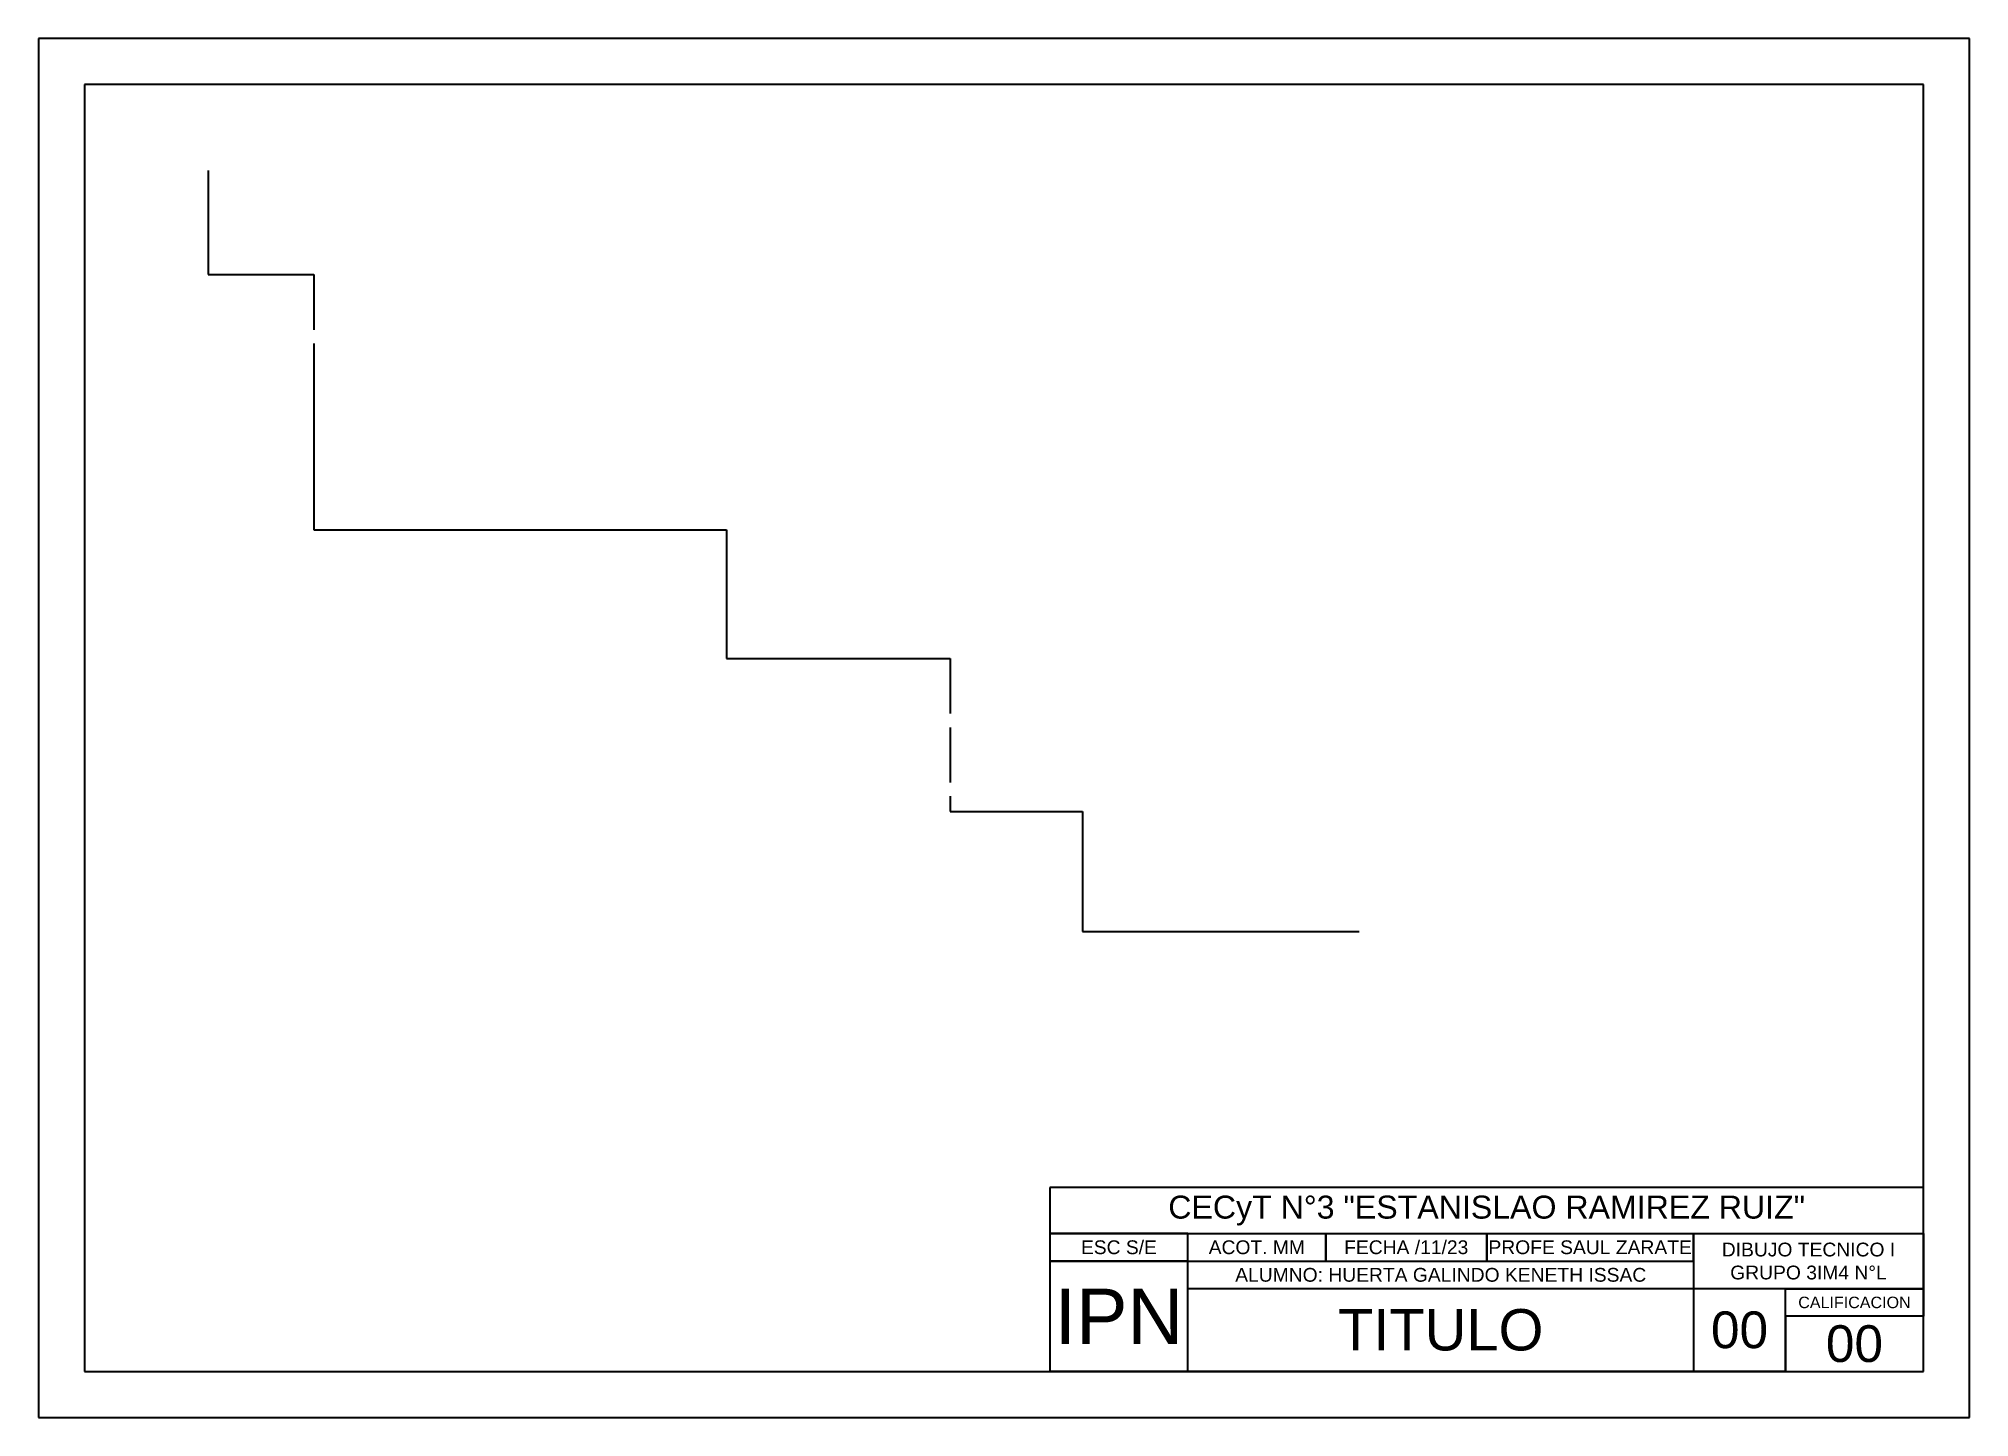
# Model space of a CAD drawing. Header units: millimetres. Extents: x 0 to 420, y 0 to 300.
import ezdxf

# ---------------------------------------------------------------- set-up
doc = ezdxf.new("R2010")
doc.units = ezdxf.units.MM
doc.linetypes.add('ACAD_ISO02W100', pattern=[15, 12, -3])
doc.linetypes.add('CENTER', pattern=[50.8, 31.75, -6.35, 6.35, -6.35])
for name, color, linetype, lineweight in [('ACOTACIONES', 40, 'CENTER', 35), ('EJE', 40, 'ACAD_ISO02W100', 35), ('FIG 1', 1, 'Continuous', 35), ('FIG 2', 2, 'Continuous', 35), ('FIG 3', 96, 'Continuous', 35), ('FIG 4', 4, 'Continuous', 35), ('FIG 5', 6, 'Continuous', 35), ('LINEA DISCONTINUA', 3, 'ACAD_ISO02W100', 35), ('LINEA PRINCIPAL', 5, 'Continuous', 35), ('MARGEN', 1, 'Continuous', 35), ('TEXTO', 6, 'Continuous', 35)]:
    doc.layers.add(name, color=color, linetype=linetype, lineweight=lineweight)
doc.styles.get("Standard").update_dxf_attribs({"font": 'arial.ttf'})

msp = doc.modelspace()

# ---------------------------------------------------------------- linework, layer by layer
at = {"layer": 'ACOTACIONES'}
for p, q in [((36.88, 271.28), (36.88, 248.67)), ((36.88, 248.67), (59.88, 248.67))]:
    msp.add_line(p, q, dxfattribs=at)
at = {"layer": 'EJE'}
msp.add_line((59.88, 248.67), (59.88, 221.85), dxfattribs=at)
at = {"layer": 'FIG 1'}
msp.add_line((59.88, 221.85), (59.88, 193.11), dxfattribs=at)
at = {"layer": 'FIG 2'}
msp.add_line((59.88, 193.11), (109.35, 193.11), dxfattribs=at)
at = {"layer": 'FIG 3'}
msp.add_line((109.35, 193.11), (149.61, 193.11), dxfattribs=at)
at = {"layer": 'FIG 4'}
msp.add_line((149.61, 193.11), (149.61, 165.14), dxfattribs=at)
at = {"layer": 'FIG 5'}
msp.add_line((149.61, 165.14), (198.31, 165.14), dxfattribs=at)
at = {"layer": 'LINEA DISCONTINUA'}
msp.add_line((198.31, 165.14), (198.31, 131.81), dxfattribs=at)
at = {"layer": 'LINEA PRINCIPAL'}
msp.add_line((198.31, 131.81), (227.06, 131.81), dxfattribs=at)
at = {"layer": 'MARGEN'}
for p, q in [((420, 300), (0, 300)), ((0, 300), (0, 0)), ((420, 0), (420, 300)), ((410, 290), (10, 290)), ((10, 290), (10, 10)), ((410, 10), (410, 290)), ((227.06, 131.81), (227.06, 105.75)), ((410, 50), (220, 50)), ((220, 50), (220, 10)), ((410, 10), (410, 50)), ((250, 40), (220, 40)), ((220, 40), (410, 40)), ((250, 10), (250, 40)), ((280, 34), (280, 40)), ((280, 40), (280, 34)), ((315, 34), (315, 40)), ((315, 40), (315, 34)), ((360, 34), (360, 40)), ((360, 40), (360, 34)), ((410, 40), (410, 28)), ((250, 34), (220, 34)), ((220, 34), (280, 34)), ((250, 28), (250, 34)), ((280, 34), (315, 34)), ((315, 34), (360, 34)), ((360, 34), (360, 10)), ((410, 28), (250, 28)), ((380, 10), (380, 28)), ((380, 28), (410, 28)), ((410, 28), (410, 28)), ((410, 28), (410, 22)), ((410, 22), (380, 22)), ((380, 22), (380, 10)), ((10, 10), (410, 10)), ((220, 10), (410, 10)), ((220, 10), (250, 10)), ((380, 10), (220, 10)), ((360, 10), (380, 10)), ((0, 0), (420, 0))]:
    msp.add_line(p, q, dxfattribs=at)
at = {"layer": 'TEXTO'}
msp.add_line((227.06, 105.75), (287.26, 105.75), dxfattribs=at)

# ---------------------------------------------------------------- texts
at = {"layer": 'TEXTO', "attachment_point": 5}
for s, width, insert, char_height in [('CECyT N°3 "ESTANISLAO RAMIREZ RUIZ"', 190, (315, 45), 5), ('ESC S/E', 30, (235, 37), 3), ('ACOT. MM', 30, (265, 37), 3), ('FECHA /11/23', 35, (297.5, 37), 3), ('PROFE SAUL ZARATE', 45, (337.5, 37), 3), ('DIBUJO TECNICO I\\PGRUPO 3IM4 N°L', 50, (385, 34), 3), ('ALUMNO: HUERTA GALINDO KENETH ISSAC', 110, (305, 31), 3), ('IPN', 30, (235, 22), 12), ('CALIFICACION', 30, (395, 25), 2.5), ('TITULO', 110, (305, 19), 9), ('00', 20, (370, 19), 8), ('00', 30, (395, 16), 8)]:
    msp.add_mtext_dynamic_manual_height_columns(s, width=width, gutter_width=12.5, heights=[0], dxfattribs=dict(at, insert=insert, char_height=char_height))

doc.saveas('drawing.dxf')
